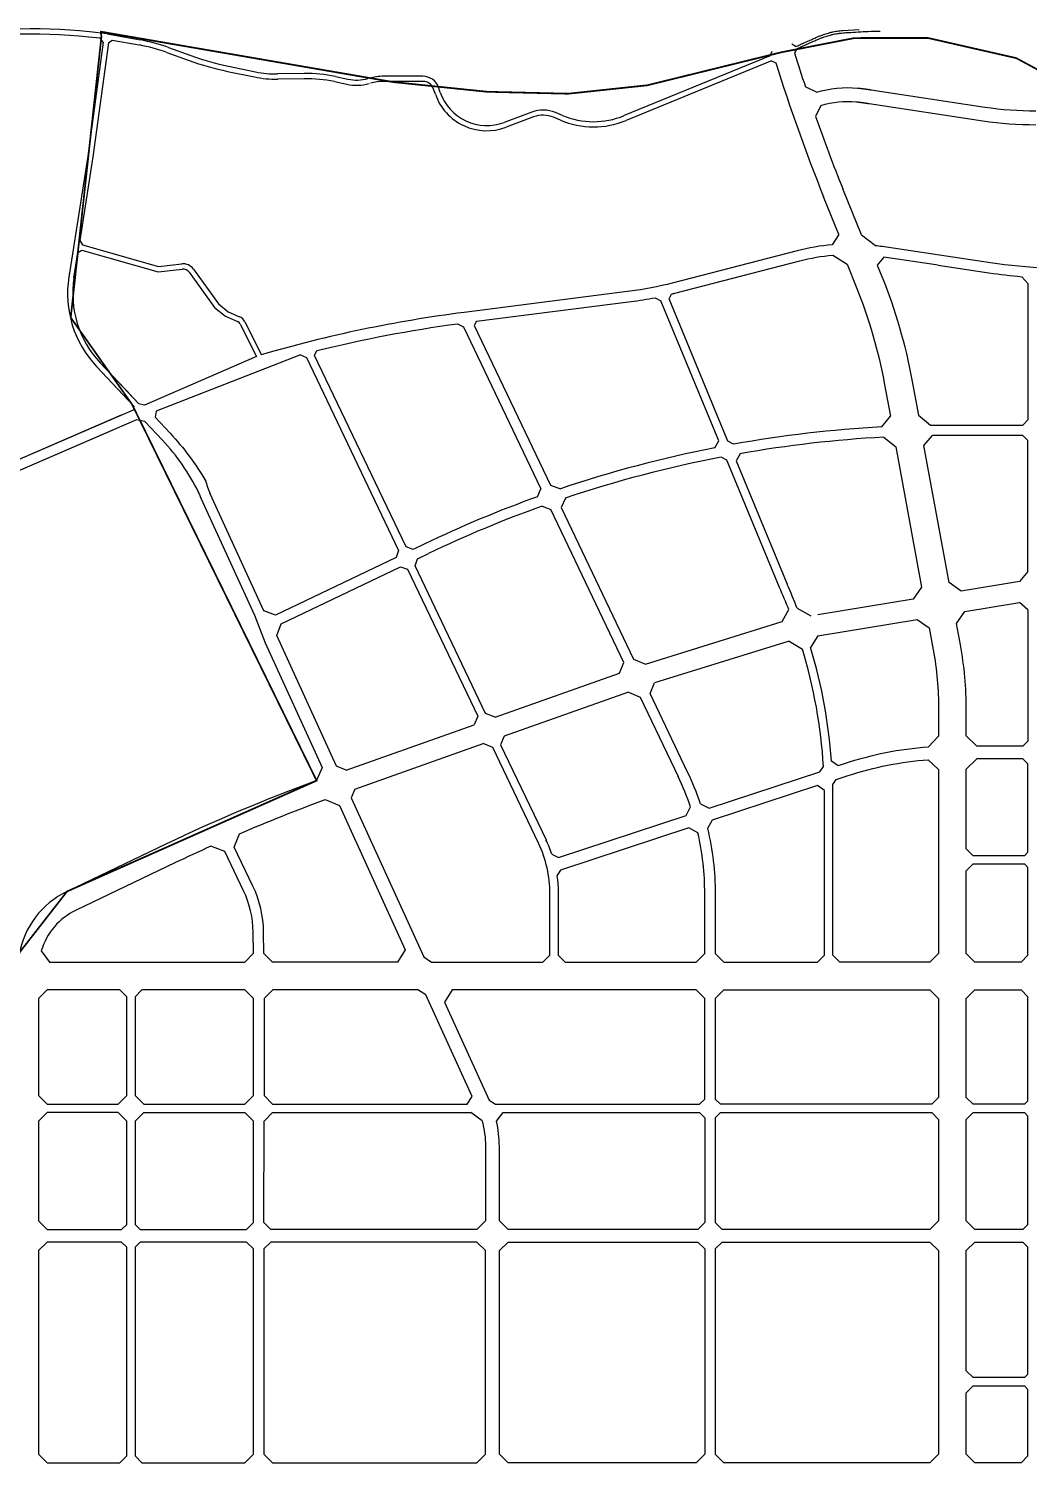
# Model space of a CAD drawing. Header units: millimetres. Extents: x 19715 to 35549, y 3563 to 14826.
# Drawn here: x 21766 to 24651, y 9712 to 13881 of the extents above; entities that cross this region are included whole.
import ezdxf

# ---------------------------------------------------------------- set-up
doc = ezdxf.new("R2010")
doc.units = ezdxf.units.MM
doc.linetypes.add('BORDER', pattern=[44.45, 12.7, -6.35, 12.7, -6.35, 0, -6.35])
doc.layers.add('0000边界', color=5, linetype='Continuous', lineweight=0)
doc.layers.add('RD-红线', color=7, linetype='Continuous')

msp = doc.modelspace()

# ---------------------------------------------------------------- linework, layer by layer
at = {"layer": '0000边界', "linetype": 'BORDER', "ltscale": 5, "const_width": 5}
msp.add_lwpolyline([(24835.2, 13678.5), (24616.4, 13796.2), (24362, 13854.2), (24149.8, 13854.1), (23938.5, 13813), (23551.3, 13717.7), (23323.1, 13693.4), (23089.3, 13699), (22817.4, 13727.1), (21972, 13872.8), (21973.6, 13872.5), (21975.7, 13858.1), (21887.1, 13047.3), (22064.2, 12796.6), (22596.9, 11710.8), (21876.6, 11391.1), (21725.7, 11197.5), (21734.5, 10044.4), (21433.6, 10053.2), (21435.4, 9864.8), (21587.2, 9725.7), (21620.2, 9694.3)], dxfattribs=at)
at = {"layer": 'RD-红线'}
for p, q in [((21981, 13842.3), (21936.3, 13513.6)), ((21972.4, 13853.3), (21939.6, 13856.8)), ((21991.9, 13866.2), (21941.2, 13871.7)), ((21995.9, 13840.1), (21951.1, 13511.4)), ((21981, 13842.3), (21972.4, 13853.3)), ((21991.9, 13866.2), (22087.7, 13848.8)), ((21995.9, 13840.1), (22007.1, 13848.2)), ((22007.1, 13848.2), (22085, 13834)), ((22164.1, 13812.7), (22229, 13789.2)), ((22169.2, 13826.8), (22234.1, 13803.3)), ((23906, 13802.9), (23484.4, 13630.1)), ((23906, 13802.9), (23912.4, 13816.2)), ((23968.7, 13837.3), (23981.3, 13830)), ((23983.4, 13823.3), (23976.6, 13811.5)), ((22339.8, 13757.9), (22417.5, 13741.8)), ((22342.8, 13772.6), (22420.6, 13756.5)), ((23910.4, 13788.5), (23490.1, 13616.2)), ((23910.4, 13788.5), (23922.7, 13782.7)), ((22561.2, 13751.6), (22484.3, 13750.4)), ((22561.4, 13736.6), (22484.6, 13735.4)), ((22648.1, 13728.2), (22684.1, 13720.7)), ((22651.2, 13742.9), (22687.2, 13735.4)), ((22903.8, 13743.8), (22790.3, 13743.8)), ((22903.8, 13728.8), (22790.3, 13728.8)), ((22939.7, 13692.1), (22934.5, 13707)), ((22953.8, 13697.1), (22948.6, 13711.9)), ((24039.6, 13697.6), (24008, 13713.2)), ((23218.1, 13640.5), (23138.5, 13610.6)), ((23218.1, 13640.5), (23138.5, 13610.6)), ((23306.5, 13630.8), (23286.3, 13639.2)), ((23306.5, 13630.8), (23286.3, 13639.2)), ((24052.5, 13659.7), (24037.1, 13628.1)), ((23223.3, 13626.4), (23143.7, 13596.5)), ((23223.3, 13626.4), (23143.7, 13596.5)), ((23300.7, 13616.9), (23280.5, 13625.4)), ((23300.7, 13616.9), (23280.5, 13625.4)), ((21936.3, 13513.6), (21881.6, 13164.4)), ((21951.1, 13511.4), (21913.3, 13269.7)), ((24104.4, 13287.1), (24060.5, 13396)), ((24169.5, 13286.1), (24116.1, 13418.4)), ((21921.3, 13257.1), (22140.5, 13194.9)), ((21896.4, 13162.1), (21907.8, 13235)), ((21907.8, 13235), (21919, 13242.1)), ((21919, 13242.1), (22139.2, 13179.7)), ((24395.1, 13228.3), (24542.3, 13206.3)), ((21883.8, 13178.1), (21881.6, 13164.4)), ((22139.2, 13179.7), (22209.1, 13187.2)), ((22140.5, 13194.9), (22207.5, 13202.1)), ((22229.3, 13178.2), (22302.5, 13076.2)), ((22241.5, 13186.9), (22313.4, 13086.7)), ((24390.7, 13198.6), (24537.8, 13176.7)), ((21896.4, 13162.1), (21896.9, 13164.9)), ((24632.3, 13165.3), (24650.4, 13145.4)), ((24650.4, 13145.4), (24650.4, 12752.2)), ((23757.8, 12692), (23590.6, 13096)), ((23784.3, 12690.7), (23614.3, 13101.3)), ((22302.5, 13076.2), (22334.2, 13051.4)), ((22313.4, 13086.7), (22342, 13064.3)), ((22334.2, 13051.4), (22368.4, 13036)), ((22342, 13064.3), (22374.5, 13049.7)), ((22376.6, 13028.2), (22423.7, 12934.6)), ((22390, 13034.9), (22437.8, 12940)), ((23052.1, 13024.2), (23272.4, 12563.3)), ((22423.7, 12934.6), (22100.2, 12794.7)), ((22567.4, 12932.2), (22833.7, 12375)), ((21961.8, 12905.8), (22069.5, 12791.7)), ((21961.8, 12905.8), (22055, 12807)), ((22084.1, 12798), (21972.7, 12916.1)), ((22062.5, 12821), (21972.7, 12916.1)), ((22100.2, 12794.7), (22084.1, 12798)), ((22067.2, 12780.4), (21505, 12537.3)), ((22032.9, 12765.6), (21505, 12537.3)), ((22069.5, 12791.7), (22067.2, 12780.4)), ((24650.4, 12752.2), (24635.4, 12737.2)), ((23746.8, 12671.5), (23757.8, 12692)), ((23800.8, 12681.7), (23784.3, 12690.7)), ((24635.4, 12707.2), (24374.6, 12707.2)), ((24650.4, 12692.2), (24635.4, 12707.2)), ((23781.2, 12635.4), (23764.5, 12644.4)), ((23933.3, 12268.1), (23781.2, 12635.4)), ((23819.1, 12654.4), (23807.8, 12633.9)), ((23807.8, 12633.9), (23955.4, 12277.4)), ((23272.4, 12563.3), (23301, 12553.3)), ((22444.5, 12200.6), (22290, 12538.7)), ((23314.9, 12526.3), (23303.2, 12498.7)), ((23248, 12503.1), (23272.7, 12492.9)), ((23483.6, 12051.5), (23272.7, 12492.9)), ((23303.2, 12498.7), (23512.1, 12061.6)), ((22826.6, 12355), (22478, 12188.4)), ((22833.7, 12375), (22826.6, 12355)), ((22881.2, 12331.2), (22888.2, 12351.2)), ((22888.2, 12351.2), (22920, 12366.4)), ((22494.2, 12162.9), (22839.5, 12328)), ((22839.5, 12328), (22859.5, 12320.9)), ((22859.5, 12320.9), (23062.1, 11897)), ((23084.8, 11905), (22881.2, 12331.2)), ((22478, 12188.4), (22444.5, 12200.6)), ((24650.4, 12203.7), (24650.4, 11825.2)), ((22482.3, 12130), (22494.2, 12162.9)), ((22654.6, 11752.7), (22482.3, 12130)), ((23470.9, 12020.6), (23483.6, 12051.5)), ((23512.1, 12061.6), (23546.4, 12047.4)), ((23496.9, 11966.2), (23531.2, 11952)), ((23559.7, 11962), (23572.4, 11992.9)), ((23531.2, 11952), (23640.7, 11722.7)), ((23667.8, 11735.7), (23559.7, 11962)), ((23062.1, 11897), (23051.9, 11872.2)), ((23112.3, 11893.7), (23084.8, 11905)), ((23138.3, 11839.2), (23128.1, 11814.5)), ((23105.3, 11806.4), (23077.9, 11817.8)), ((23237.4, 11530), (23105.3, 11806.4)), ((23128.1, 11814.5), (23259.1, 11540.4)), ((24635.4, 11810.2), (24502.4, 11810.2)), ((24650.4, 11825.2), (24635.4, 11810.2)), ((24102.8, 11753.9), (24083.1, 11767.4)), ((24119.8, 11759.4), (24102.8, 11753.9)), ((24635.4, 11774.2), (24502.4, 11774.2)), ((24650.4, 11759.2), (24635.4, 11774.2)), ((24650.4, 11504.2), (24650.4, 11759.2)), ((22681.8, 11741.2), (22654.6, 11752.7)), ((23730.1, 11631.5), (24049.8, 11736.4)), ((24049.8, 11736.4), (24060.1, 11751.6)), ((22706.8, 11686.4), (22696.3, 11661.5)), ((22696.3, 11661.5), (22906.3, 11201.8)), ((23663.6, 11609.7), (23676.3, 11635.1)), ((23704.9, 11644.2), (23730.1, 11631.5)), ((23295, 11488.7), (23663.6, 11609.7)), ((23276, 11498.3), (23295, 11488.7)), ((24640.4, 11494.2), (24650.4, 11504.2)), ((24650.4, 11460.2), (24640.4, 11470.2)), ((24650.4, 11207.2), (24650.4, 11460.2)), ((23270.4, 11207.2), (23270.4, 11384.3)), ((22906.3, 11201.8), (22929, 11187.2)), ((22929, 11187.2), (23250.4, 11187.2)), ((23250.4, 11187.2), (23270.4, 11207.2)), ((24630.4, 11187.2), (24650.4, 11207.2)), ((21819.5, 11107.2), (21794.5, 11082.2)), ((22028.8, 11107.2), (21819.5, 11107.2)), ((22048.8, 11087.2), (22028.8, 11107.2)), ((22092.8, 11107.2), (22072.8, 11087.2)), ((22390.1, 11107.2), (22092.8, 11107.2)), ((22415.1, 11082.1), (22390.1, 11107.2)), ((23772.4, 11107.2), (23747.4, 11082.2)), ((24650.4, 11087.2), (24630.4, 11107.2)), ((21794.5, 11082.2), (21794.5, 10801.7)), ((22048.8, 10801.7), (22048.8, 11087.2)), ((22072.8, 11087.2), (22072.8, 10801.7)), ((22415, 10801.7), (22415.1, 11082.1)), ((23747.4, 11082.2), (23747.4, 10791.7)), ((24650.4, 10786.7), (24650.4, 11087.2)), ((21794.5, 10801.7), (21819.5, 10776.7)), ((22023.8, 10776.7), (22048.8, 10801.7)), ((22097.8, 10776.7), (22072.8, 10801.7)), ((22415, 10801.7), (22390, 10776.7)), ((21819.5, 10776.7), (22023.8, 10776.7)), ((22097.8, 10776.7), (22390, 10776.7)), ((23747.4, 10791.7), (23762.4, 10776.7)), ((24640.4, 10776.7), (24650.4, 10786.7)), ((21819.5, 10752.7), (21794.5, 10727.7)), ((21794.5, 10727.7), (21794.5, 10440.2)), ((22023.8, 10752.7), (21819.5, 10752.7)), ((22048.8, 10727.7), (22023.8, 10752.7)), ((22048.8, 10430.2), (22048.8, 10727.7)), ((22097.8, 10752.7), (22072.8, 10727.7)), ((22072.8, 10727.7), (22072.8, 10430.2)), ((22097.8, 10752.7), (22390, 10752.7)), ((22415, 10727.7), (22390, 10752.7)), ((22414.8, 10435.1), (22415, 10727.7)), ((23762.4, 10752.7), (23747.4, 10737.7)), ((23747.4, 10737.7), (23747.4, 10435.2)), ((24650.4, 10742.7), (24640.4, 10752.7)), ((24650.4, 10430.2), (24650.4, 10742.7)), ((21794.5, 10440.2), (21819.5, 10415.2)), ((22033.8, 10415.2), (22048.8, 10430.2)), ((22072.8, 10430.2), (22087.8, 10415.2)), ((22394.8, 10415.2), (22414.8, 10435.1)), ((23747.4, 10435.2), (23767.4, 10415.2)), ((24635.4, 10415.2), (24650.4, 10430.2)), ((21819.5, 10415.2), (22033.8, 10415.2)), ((22087.8, 10415.2), (22394.8, 10415.2)), ((23767.4, 10379.2), (23747.4, 10359.2)), ((23747.4, 10359.2), (23747.4, 9767.2)), ((24650.4, 10364.2), (24635.4, 10379.2)), ((24650.4, 9997.8), (24650.4, 10364.2)), ((24640.4, 9987.8), (24650.4, 9997.8)), ((24650.4, 9953.8), (24640.4, 9963.8)), ((24650.4, 9762.2), (24650.4, 9953.8)), ((23747.4, 9767.2), (23772.4, 9742.2)), ((24630.4, 9742.2), (24650.4, 9762.2))]:
    msp.add_line(p, q, dxfattribs=at)
at = {"layer": 'RD-红线', "elevation": 74.3, "flags": 128}
for points in [[(23994.7, 13836.3), (24026, 13850.2)], [(24115.8, 13875.8), (24163.4, 13878.4)]]:
    msp.add_lwpolyline(points, dxfattribs=at)
at = {"layer": 'RD-红线', "flags": 128}
for points in [[(23997.5, 13829.9), (24028.9, 13843.8)], [(24104.4, 13287.1), (24085.6, 13257.5)], [(24169.5, 13286.1), (24210.6, 13255.5)], [(24086.9, 13227.5), (24128.1, 13201.5)], [(23574.2, 13104.7), (23590.6, 13096)], [(23614.3, 13101.3), (23621.4, 13115.3)], [(23003.7, 13029.5), (23020.8, 13020.2)], [(23058.8, 13036.6), (23052.1, 13024.2)], [(22550.6, 12940.1), (22567.4, 12932.2)], [(22591.1, 12938.3), (22597.6, 12952)], [(24650.4, 12203.7), (24625.8, 12224.7)], [(23941.2, 12170.1), (23959.9, 12204.3)], [(23983.8, 12209), (24023.9, 12186.3)], [(24330.2, 12176), (24365.2, 12151.4)], [(24444.1, 12164.4), (24468.3, 12198.8)], [(23961, 12113), (23999.3, 12090.4)], [(24043.6, 12128.8), (24023, 12094.9)], [(24392.4, 11839.2), (24362.5, 11807.4)], [(24472.4, 11840.2), (24502.4, 11810.2)], [(24392.4, 11743.1), (24362.5, 11771.3)], [(24502.4, 11774.2), (24472.4, 11744.2)], [(24392.4, 11743.1), (24392.4, 11212.2), (24367.4, 11187.2), (24106.9, 11187.2), (24086.9, 11207.2), (24086.9, 11700.1)], [(24640.4, 11494.2), (24492.4, 11494.2), (24472.4, 11514.2), (24472.4, 11744.2)], [(24630.4, 11187.2), (24497.4, 11187.2), (24472.4, 11212.2), (24472.4, 11450.2), (24492.4, 11470.2), (24640.4, 11470.2)], [(23772.4, 11107.2), (24367.4, 11107.2), (24392.4, 11082.2), (24392.4, 10796.7), (24372.4, 10776.7), (23762.4, 10776.7)], [(24640.4, 10776.7), (24492.4, 10776.7), (24472.4, 10796.7), (24472.4, 11082.2), (24497.4, 11107.2), (24630.4, 11107.2)], [(23762.4, 10752.7), (24372.4, 10752.7), (24392.4, 10732.7), (24392.4, 10440.2), (24367.4, 10415.2), (23767.4, 10415.2)], [(24635.4, 10415.2), (24497.4, 10415.2), (24472.4, 10440.2), (24472.4, 10732.7), (24492.4, 10752.7), (24640.4, 10752.7)], [(23767.4, 10379.2), (24367.4, 10379.2), (24392.4, 10354.2), (24392.4, 9767.2), (24367.4, 9742.2), (23772.4, 9742.2)], [(24640.4, 9987.8), (24492.4, 9987.8), (24472.4, 10007.8), (24472.4, 10354.2), (24497.4, 10379.2), (24635.4, 10379.2)], [(24630.4, 9742.2), (24497.4, 9742.2), (24472.4, 9767.2), (24472.4, 9943.8), (24492.4, 9963.8), (24640.4, 9963.8)]]:
    msp.add_lwpolyline(points, dxfattribs=at)
at = {"layer": 'RD-红线'}
for points in [[(24026, 13850.2, 0.007926), (24038.1, 13855.4, -0.010645), (24047.1, 13859.2, -0.007302), (24055.9, 13862.6, -0.008394), (24063.7, 13865.3, -0.006285), (24071, 13867.6, -0.006609), (24078.1, 13869.6, -0.00526), (24082.5, 13870.7, -0.0049), (24087.3, 13871.9, -0.013417), (24095.8, 13873.6, -0.015764), (24103.1, 13874.6, -0.005605), (24107.7, 13875, 0.003132), (24115.8, 13875.8, 0.010463)], [(24028.8, 13843.7, 0.00787), (24041, 13849, -0.004819), (24049.5, 13852.7, -0.002065), (24058.3, 13856, -0.008394), (24065.9, 13858.6, -0.006285), (24073.1, 13860.8, -0.006609), (24079.9, 13862.8, -0.00526), (24084.2, 13863.9, -0.0049), (24088.9, 13865, -0.013417), (24097, 13866.7, -0.015764), (24103.9, 13867.6, -0.005605), (24108.3, 13868.1, 0.003132), (24116.5, 13868.8, -0.056938), (24132.1, 13869.6, -0.068866)], [(24132.1, 13869.6, -0.011769), (24188.9, 13873.4, -0.01938), (24223.4, 13873.6, -0.004838)], [(23981.3, 13830, 0.029233), (23982.5, 13830.4, 0.008406), (23994.7, 13836.3, 0.012572)], [(23983.4, 13823.3, 0.030893), (23985.5, 13824.1, 0.008305), (23997.7, 13830, 0.012572)], [(24390.7, 13198.6), (24234, 13222), (24215.5, 13198.6), (24228.8, 13165.7, -0.050516), (24315.2, 12867.6), (24333.9, 12765.7)], [(24128.1, 13201.5), (24154.6, 13135.8, -0.050516), (24236.5, 12853.2), (24253.1, 12762.8)], [(22550.6, 12940.1), (22134, 12776.7), (22130.5, 12759.8), (22174, 12713.7, -0.053303), (22276.9, 12575.6)], [(23235, 12530.3, 0.025292), (22907.1, 12393.5), (22875.3, 12378.3), (22855.3, 12385.4), (22591.1, 12938.3)], [(22255.8, 12543.5, 0.074135), (22152.2, 12693.1), (22101.2, 12747.1), (22077.2, 12752.1), (21309.4, 12420)], [(24369.3, 12736.7, -0.003813), (24422.9, 12737.2), (24635.4, 12737.2)], [(22254.3, 12546.6, 0.017538), (22262.8, 12526.2)], [(22596.9, 11710.8, 0.023496), (22161.5, 11527.3)], [(21876.6, 11391.1, 0.243292), (21738.1, 11207.9)], [(23074.4, 10728.9, -0.067007), (23084.4, 10654.8), (23084.4, 10440.2), (23059.4, 10415.2), (22464.8, 10415.2), (22444.8, 10435.2), (22445, 10727.7), (22470, 10752.7), (23041.7, 10752.7)]]:
    msp.add_lwpolyline(points, format="xyb", dxfattribs=at)
at = {"layer": 'RD-红线', "flags": 128}
for points in [[(24039.6, 13697.6, -0.094418), (24158.7, 13709.7), (24158.9, 13709.7, -0.000158), (24158.9, 13709.7), (24159.1, 13709.7, -0.000157), (24159.1, 13709.7), (24159.3, 13709.7, -0.000156), (24159.3, 13709.7), (24159.5, 13709.7, -0.000156), (24159.6, 13709.7), (24159.7, 13709.7, -0.000155), (24159.8, 13709.6), (24159.9, 13709.6, -0.000154), (24160, 13709.6), (24160.1, 13709.6, -0.000153), (24160.2, 13709.6), (24160.3, 13709.6, -0.000153), (24160.4, 13709.6), (24160.5, 13709.6, -0.000152), (24160.6, 13709.6), (24160.8, 13709.6, -0.000151), (24160.8, 13709.6), (24161, 13709.5, -0.00015), (24161, 13709.5), (24161.2, 13709.5, -0.000149), (24161.2, 13709.5), (24161.4, 13709.5, -0.000149), (24161.4, 13709.5), (24161.6, 13709.5, -0.000148), (24161.6, 13709.5), (24161.8, 13709.5, -0.000147), (24161.8, 13709.5), (24162, 13709.4, -0.000146), (24162, 13709.4), (24162.2, 13709.4, -0.000145), (24162.2, 13709.4), (24162.4, 13709.4, -0.000145), (24162.4, 13709.4), (24162.6, 13709.4, -0.000144), (24162.6, 13709.4), (24162.8, 13709.4, -0.000143), (24162.8, 13709.4), (24163, 13709.3, -0.000142), (24163, 13709.3), (24163.2, 13709.3, -0.000141), (24163.2, 13709.3), (24163.4, 13709.3, -0.000141), (24163.4, 13709.3), (24163.6, 13709.3, -0.00014), (24163.6, 13709.3), (24163.8, 13709.3, -0.000139), (24163.8, 13709.3), (24164, 13709.2, -0.000138), (24164, 13709.2), (24164.2, 13709.2, -0.000137), (24164.2, 13709.2), (24164.4, 13709.2, -0.000137), (24164.4, 13709.2), (24164.6, 13709.2, -0.000136), (24164.6, 13709.2), (24164.8, 13709.2, -0.000135), (24164.8, 13709.2), (24165, 13709.1, -0.000134), (24165, 13709.1), (24165.2, 13709.1, -0.000133), (24165.2, 13709.1), (24165.4, 13709.1, -0.000133), (24165.4, 13709.1), (24165.6, 13709.1, -0.000132), (24165.6, 13709.1), (24165.8, 13709.1, -0.000131), (24165.8, 13709.1), (24166, 13709, -0.00013), (24166, 13709), (24166.2, 13709, -0.000129), (24166.2, 13709), (24166.4, 13709, -0.000129), (24166.4, 13709), (24166.6, 13709, -0.000128), (24166.6, 13709), (24166.8, 13708.9, -0.000127), (24166.8, 13708.9), (24167, 13708.9, -0.000126), (24167, 13708.9), (24167.2, 13708.9, -0.000125), (24167.2, 13708.9), (24167.4, 13708.9, -0.000125), (24167.4, 13708.9), (24167.6, 13708.9, -0.000124), (24167.6, 13708.9), (24167.8, 13708.8, -0.000123), (24167.8, 13708.8), (24168, 13708.8, -0.000122), (24168, 13708.8), (24168.2, 13708.8, -0.000122), (24168.2, 13708.8), (24168.4, 13708.8, -0.000121), (24168.4, 13708.8), (24168.6, 13708.7, -0.00012), (24168.6, 13708.7), (24168.8, 13708.7, -0.000119), (24168.8, 13708.7), (24169, 13708.7, -0.000118), (24169, 13708.7), (24169.2, 13708.7, -0.000118), (24169.2, 13708.7), (24169.4, 13708.7, -0.000117), (24169.4, 13708.7), (24169.6, 13708.6, -0.000116), (24169.6, 13708.6), (24169.8, 13708.6, -0.000115), (24169.8, 13708.6), (24170, 13708.6, -0.000114), (24170, 13708.6), (24170.2, 13708.6, -0.000114), (24170.2, 13708.6), (24170.4, 13708.5, -0.000113), (24170.4, 13708.5), (24170.6, 13708.5, -0.000112), (24170.6, 13708.5), (24170.8, 13708.5, -0.000111), (24170.8, 13708.5), (24170.9, 13708.5, -0.00011), (24171, 13708.5), (24171.1, 13708.4, -0.00011), (24171.2, 13708.4), (24171.3, 13708.4, -0.000109), (24171.4, 13708.4), (24171.5, 13708.4, -0.000108), (24171.6, 13708.4), (24171.7, 13708.4, -0.000107), (24171.8, 13708.4), (24171.9, 13708.3, -0.000106), (24171.9, 13708.3), (24172.1, 13708.3, -0.000106), (24172.1, 13708.3), (24172.3, 13708.3, -0.000105), (24172.3, 13708.3), (24172.5, 13708.3, -0.000104), (24172.5, 13708.3), (24172.7, 13708.2, -0.000103), (24172.7, 13708.2), (24172.9, 13708.2, -0.000102), (24172.9, 13708.2), (24173.1, 13708.2, -0.000102), (24173.1, 13708.2), (24173.3, 13708.2, -0.000101), (24173.3, 13708.2), (24173.5, 13708.1, -0.0001), (24173.5, 13708.1), (24173.7, 13708.1, -0.000099), (24173.7, 13708.1), (24173.9, 13708.1, -0.000098), (24173.9, 13708.1), (24174.1, 13708.1, -0.000098), (24174.1, 13708.1), (24174.3, 13708, -0.000097), (24174.3, 13708), (24174.5, 13708, -0.000096), (24174.5, 13708), (24174.7, 13708, -0.000095), (24174.7, 13708), (24174.9, 13708, -0.000095), (24174.9, 13708), (24175.1, 13707.9, -0.000094), (24175.1, 13707.9), (24175.3, 13707.9, -0.000093), (24175.3, 13707.9), (24175.5, 13707.9, -0.000092), (24175.5, 13707.9), (24175.7, 13707.9, -0.000091), (24175.7, 13707.9), (24175.9, 13707.8, -0.000091), (24175.9, 13707.8), (24176.1, 13707.8, -0.00009), (24176.1, 13707.8), (24176.3, 13707.8, -0.000089), (24176.3, 13707.8), (24176.5, 13707.8, -0.000088), (24176.5, 13707.8), (24176.7, 13707.7, -0.000087), (24176.7, 13707.7), (24176.9, 13707.7, -0.000087), (24176.9, 13707.7), (24177.1, 13707.7, -0.000086), (24177.1, 13707.7), (24177.3, 13707.7, -0.000085), (24177.3, 13707.7), (24177.4, 13707.6, -0.000084), (24177.5, 13707.6), (24177.6, 13707.6, -0.000083), (24177.6, 13707.6), (24177.8, 13707.6, -0.000083), (24177.8, 13707.6), (24178, 13707.6, -0.000082), (24178, 13707.6), (24178.2, 13707.5, -0.000081), (24178.2, 13707.5), (24178.4, 13707.5, -0.00008), (24178.4, 13707.5), (24178.6, 13707.5, -0.000079), (24178.6, 13707.5), (24178.8, 13707.5, -0.000079), (24178.8, 13707.5), (24179, 13707.4, -0.000078), (24179, 13707.4), (24179.2, 13707.4, -0.000077), (24179.2, 13707.4), (24179.4, 13707.4, -0.000076), (24179.4, 13707.4), (24179.6, 13707.3, -0.000075), (24179.6, 13707.3), (24179.8, 13707.3, -0.000075), (24179.8, 13707.3), (24180, 13707.3, -0.000074), (24180, 13707.3), (24180.2, 13707.3, -0.000073), (24180.2, 13707.3), (24180.4, 13707.2, -0.000072), (24180.4, 13707.2), (24180.6, 13707.2, -0.000071), (24180.6, 13707.2), (24180.8, 13707.2, -0.000071), (24180.8, 13707.2), (24181, 13707.2, -0.00007), (24181, 13707.2), (24181.2, 13707.1, -0.000069), (24181.2, 13707.1), (24181.3, 13707.1, -0.000068), (24181.4, 13707.1), (24181.5, 13707.1, -0.000068), (24181.5, 13707.1), (24181.7, 13707.1, -0.000067), (24181.7, 13707.1), (24181.9, 13707, -0.000066), (24181.9, 13707), (24182.1, 13707, -0.000065), (24182.1, 13707), (24182.3, 13707, -0.000064), (24182.3, 13707), (24182.5, 13706.9, -0.000064), (24182.5, 13706.9), (24182.7, 13706.9, -0.000063), (24182.7, 13706.9), (24182.9, 13706.9, -0.000062), (24182.9, 13706.9), (24183.1, 13706.9, -0.000061), (24183.1, 13706.9), (24183.3, 13706.8, -0.00006), (24183.3, 13706.8), (24183.5, 13706.8, -0.00006), (24183.5, 13706.8), (24183.7, 13706.8, -0.000059), (24183.7, 13706.8), (24183.9, 13706.8, -0.000058), (24183.9, 13706.8), (24184.1, 13706.7, -0.000057), (24184.1, 13706.7), (24184.3, 13706.7, -0.000056), (24184.3, 13706.7), (24184.4, 13706.7, -0.000056), (24184.4, 13706.7), (24184.6, 13706.6, -0.000055), (24184.6, 13706.6), (24184.8, 13706.6, -0.000054), (24184.8, 13706.6), (24185, 13706.6, -0.000053), (24185, 13706.6), (24185.2, 13706.6, -0.000052), (24185.2, 13706.6), (24185.4, 13706.5, -0.000052), (24185.4, 13706.5), (24185.6, 13706.5, -0.000051), (24185.6, 13706.5), (24185.8, 13706.5, -0.00005), (24185.8, 13706.5), (24186, 13706.4, -0.000049), (24186, 13706.4), (24186.2, 13706.4, -0.000048), (24186.2, 13706.4), (24186.4, 13706.4, -0.000048), (24186.4, 13706.4), (24186.6, 13706.4, -0.000047), (24186.6, 13706.4), (24186.8, 13706.3, -0.000046), (24186.8, 13706.3), (24186.9, 13706.3, -0.000045), (24187, 13706.3), (24187.1, 13706.3, -0.000044), (24187.1, 13706.3), (24187.3, 13706.2, -0.000044), (24187.3, 13706.2), (24187.5, 13706.2, -0.000043), (24187.5, 13706.2), (24187.7, 13706.2, -0.000042), (24187.7, 13706.2), (24187.9, 13706.2, -0.000041), (24187.9, 13706.2), (24188.1, 13706.1, -0.000041), (24188.1, 13706.1), (24188.3, 13706.1, -0.00004), (24188.3, 13706.1), (24188.5, 13706.1, -0.000039), (24188.5, 13706.1), (24188.7, 13706.1, -0.000038), (24188.7, 13706.1), (24188.9, 13706, -0.000037), (24188.9, 13706), (24189.1, 13706, -0.000037), (24189.1, 13706), (24189.3, 13706, -0.000036), (24189.3, 13706), (24189.4, 13705.9, -0.000035), (24189.4, 13705.9), (24189.6, 13705.9, -0.000034), (24189.6, 13705.9), (24189.8, 13705.9, -0.000033), (24189.8, 13705.9), (24190, 13705.9, -0.000033), (24190, 13705.9), (24190.2, 13705.8, -0.000032), (24190.2, 13705.8), (24190.4, 13705.8, -0.000031), (24190.4, 13705.8), (24190.6, 13705.8, -0.00003), (24190.6, 13705.8), (24190.8, 13705.7, -0.000029), (24190.8, 13705.7), (24191, 13705.7, -0.000029), (24191, 13705.7), (24191.2, 13705.7, -0.000028), (24191.2, 13705.7), (24191.4, 13705.7, -0.000027), (24191.4, 13705.7), (24191.5, 13705.6, -0.000026), (24191.5, 13705.6), (24191.7, 13705.6, -0.000025), (24191.7, 13705.6), (24191.9, 13705.6, -0.000025), (24191.9, 13705.6), (24192.1, 13705.5, -0.000024), (24192.1, 13705.5), (24192.3, 13705.5, -0.000023), (24192.3, 13705.5), (24192.5, 13705.5, -0.000022), (24192.5, 13705.5), (24192.7, 13705.5, -0.000021), (24192.7, 13705.5), (24192.9, 13705.4, -0.000021), (24192.9, 13705.4), (24193.1, 13705.4, -0.00002), (24193.1, 13705.4), (24193.3, 13705.4, -0.000019), (24193.3, 13705.4), (24193.4, 13705.3, -0.000018), (24193.4, 13705.3), (24193.6, 13705.3, -0.000017), (24193.6, 13705.3), (24193.8, 13705.3, -0.000017), (24193.8, 13705.3), (24194, 13705.3, -0.000016), (24194, 13705.3), (24194.2, 13705.2, -0.000015), (24194.2, 13705.2), (24194.4, 13705.2, -0.000014), (24194.4, 13705.2), (24194.6, 13705.2, -0.000014), (24194.6, 13705.2), (24194.8, 13705.1, -0.000013), (24194.8, 13705.1), (24195, 13705.1, -0.000012), (24195, 13705.1), (24195.2, 13705.1, -0.000011), (24195.2, 13705.1), (24195.3, 13705.1, -0.00001), (24195.3, 13705.1), (24195.5, 13705, -0.00001), (24195.5, 13705), (24195.7, 13705, -0.000009), (24195.7, 13705), (24195.9, 13705, -0.000008), (24195.9, 13705), (24196.1, 13704.9, -0.000007), (24196.1, 13704.9), (24196.3, 13704.9, -0.000006), (24196.3, 13704.9), (24196.5, 13704.9, -0.000006), (24196.5, 13704.9), (24196.7, 13704.9, -0.000005), (24196.7, 13704.9), (24196.9, 13704.8, -0.000004), (24196.9, 13704.8), (24197, 13704.8, -0.000003), (24197, 13704.8), (24197.2, 13704.8, -0.000002), (24197.2, 13704.8), (24197.4, 13704.7, -0.000002), (24197.4, 13704.7), (24197.6, 13704.7), (24197.8, 13704.7), (24526.2, 13655, 0.037587), (24673, 13643.9)], [(24052.5, 13659.7, -0.092998), (24155.3, 13669.9), (24155.4, 13669.9), (24155.6, 13669.9), (24155.8, 13669.8), (24156, 13669.8), (24156.2, 13669.8), (24156.3, 13669.8), (24156.5, 13669.8), (24156.7, 13669.8), (24156.9, 13669.7), (24157, 13669.7), (24157.2, 13669.7), (24157.4, 13669.7), (24157.6, 13669.7), (24157.8, 13669.7), (24157.9, 13669.6), (24158.1, 13669.6), (24158.3, 13669.6), (24158.5, 13669.6), (24158.6, 13669.6), (24158.8, 13669.6), (24159, 13669.5), (24159.2, 13669.5), (24159.4, 13669.5), (24159.5, 13669.5), (24159.7, 13669.5), (24159.9, 13669.5), (24160.1, 13669.4), (24160.3, 13669.4), (24160.4, 13669.4), (24160.6, 13669.4), (24160.8, 13669.4), (24161, 13669.3), (24161.1, 13669.3), (24161.3, 13669.3), (24161.5, 13669.3), (24161.7, 13669.3), (24161.9, 13669.2), (24162, 13669.2), (24162.2, 13669.2), (24162.4, 13669.2), (24162.6, 13669.2), (24162.8, 13669.1), (24162.9, 13669.1), (24163.1, 13669.1), (24163.3, 13669.1), (24163.5, 13669.1), (24163.7, 13669), (24163.8, 13669), (24164, 13669), (24164.2, 13669), (24164.4, 13669), (24164.6, 13668.9), (24164.7, 13668.9), (24164.9, 13668.9), (24165.1, 13668.9), (24165.3, 13668.9), (24165.5, 13668.8), (24165.6, 13668.8), (24165.8, 13668.8), (24166, 13668.8), (24166.2, 13668.7), (24166.4, 13668.7), (24166.5, 13668.7), (24166.7, 13668.7), (24166.9, 13668.7), (24167.1, 13668.6), (24167.3, 13668.6), (24167.4, 13668.6), (24167.6, 13668.6), (24167.8, 13668.6), (24168, 13668.5), (24168.2, 13668.5), (24168.4, 13668.5), (24168.5, 13668.5), (24168.7, 13668.4), (24168.9, 13668.4), (24169.1, 13668.4), (24169.3, 13668.4), (24169.4, 13668.3), (24169.6, 13668.3), (24169.8, 13668.3), (24170, 13668.3), (24170.2, 13668.3), (24170.3, 13668.2), (24170.5, 13668.2), (24170.7, 13668.2), (24170.9, 13668.2), (24171.1, 13668.1), (24171.3, 13668.1), (24171.4, 13668.1), (24171.6, 13668.1), (24171.8, 13668), (24172, 13668), (24172.2, 13668), (24172.4, 13668), (24172.5, 13667.9), (24172.7, 13667.9), (24172.9, 13667.9), (24173.1, 13667.9), (24173.3, 13667.8), (24173.4, 13667.8), (24173.6, 13667.8), (24173.8, 13667.8), (24174, 13667.7), (24174.2, 13667.7), (24174.4, 13667.7), (24174.5, 13667.7), (24174.7, 13667.6), (24174.9, 13667.6), (24175.1, 13667.6), (24175.3, 13667.6), (24175.5, 13667.5), (24175.6, 13667.5), (24175.8, 13667.5), (24176, 13667.5), (24176.2, 13667.4), (24176.4, 13667.4), (24176.6, 13667.4), (24176.7, 13667.4), (24176.9, 13667.3), (24177.1, 13667.3), (24177.3, 13667.3), (24177.5, 13667.3), (24177.7, 13667.2), (24177.8, 13667.2), (24178, 13667.2), (24178.2, 13667.2), (24178.4, 13667.1), (24178.6, 13667.1), (24178.8, 13667.1), (24179, 13667), (24179.1, 13667), (24179.3, 13667), (24179.5, 13667), (24179.7, 13666.9), (24179.9, 13666.9), (24180.1, 13666.9), (24180.2, 13666.9), (24180.4, 13666.8), (24180.6, 13666.8), (24180.8, 13666.8), (24181, 13666.8), (24181.2, 13666.7), (24181.4, 13666.7), (24181.5, 13666.7), (24181.7, 13666.6), (24181.9, 13666.6), (24182.1, 13666.6), (24182.3, 13666.6), (24182.5, 13666.5), (24182.6, 13666.5), (24182.8, 13666.5), (24183, 13666.5), (24183.2, 13666.4), (24183.4, 13666.4), (24183.6, 13666.4), (24183.8, 13666.3), (24183.9, 13666.3), (24184.1, 13666.3), (24184.3, 13666.3), (24184.5, 13666.2), (24184.7, 13666.2), (24184.9, 13666.2), (24185.1, 13666.1), (24185.3, 13666.1), (24185.4, 13666.1), (24185.6, 13666.1), (24185.8, 13666), (24186, 13666), (24186.2, 13666), (24186.4, 13666), (24186.6, 13665.9), (24186.7, 13665.9), (24186.9, 13665.9), (24187.1, 13665.8), (24187.3, 13665.8), (24187.5, 13665.8), (24187.7, 13665.8), (24187.9, 13665.7), (24188.1, 13665.7), (24188.2, 13665.7), (24188.4, 13665.6), (24188.6, 13665.6), (24188.8, 13665.6), (24189, 13665.6), (24189.2, 13665.5), (24189.4, 13665.5), (24189.6, 13665.5), (24189.7, 13665.4), (24189.9, 13665.4), (24190.1, 13665.4), (24190.3, 13665.4), (24190.5, 13665.3), (24190.7, 13665.3), (24190.9, 13665.3), (24191.1, 13665.2), (24191.2, 13665.2), (24191.4, 13665.2), (24191.6, 13665.2), (24191.8, 13665.1), (24520.2, 13615.4, 0.037587), (24673, 13603.9)], [(24085.6, 13257.5, 0.041854), (23984.3, 13240.1), (23623.7, 13146.8, -0.03162), (23501.5, 13123.3), (23022.6, 13062.2, 0.039099), (22437.8, 12940, 0.039099)], [(24210.6, 13255.5, -0.007618), (24229.1, 13253), (24395.1, 13228.3)], [(23621.4, 13115.3, 0.002489), (23631.2, 13117.7), (23991.8, 13211.1, -0.041306), (24086.9, 13227.5)], [(23058.8, 13036.6), (23505.3, 13093.5, 0.01721), (23574.2, 13104.7, 0.01721)], [(22597.6, 12952, -0.027252), (23003.7, 13029.5, -0.027252)], [(24365.2, 12151.4), (24376.7, 12088.5, -0.045355), (24392.4, 11915.5), (24392.4, 11839.2)], [(24472.4, 11840.2), (24472.4, 11915.5, 0.045355), (24455.4, 12103), (24444.1, 12164.4)], [(24086.9, 11700.1), (24096.7, 11714), (24131, 11725.2, -0.060315), (24362.5, 11771.3)], [(23725.3, 11572.8, -0.058409), (23747.4, 11384.3), (23747.4, 11212.2), (23772.4, 11187.2), (24042.9, 11187.2), (24062.9, 11207.2), (24062.9, 11659.4, 0.003849), (24062.8, 11682.3), (24043.1, 11696.4), (23738.6, 11596.4), (23725.3, 11572.8)], [(22413, 11406.2), (22359.3, 11518.6), (22373.9, 11557.6, -0.013426), (22621.9, 11656.1), (22662.6, 11639), (22852.8, 11222.5), (22830.1, 11187.2), (22469.5, 11187.2), (22444.5, 11211.9), (22443.8, 11273.7, 0.109233), (22413, 11406.2)], [(23697.5, 11560), (23671.8, 11574.5), (23300.8, 11452.8), (23290.7, 11436.4, -0.036083), (23294.4, 11384.3), (23294.4, 11207.2), (23314.4, 11187.2), (23692.4, 11187.2), (23717.4, 11212.2), (23717.4, 11384.3, 0.056482), (23697.5, 11560)], [(21802.2, 11219.2), (21826.2, 11187.2), (22389.5, 11187.2), (22414.5, 11212.4), (22413.8, 11273.4, 0.109233), (22386, 11393.2), (22331.8, 11506.6), (22291.4, 11521.4, 0.00577), (22187.4, 11473.1), (21902.5, 11337, 0.212768), (21802.2, 11219.2)], [(23115.9, 10728.1), (23135.3, 10752.7), (23702.4, 10752.7), (23717.4, 10737.7), (23717.4, 10435.2), (23697.4, 10415.2), (23149.4, 10415.2), (23124.4, 10440.2), (23124.4, 10654.8, 0.057808), (23115.9, 10728.1)]]:
    msp.add_lwpolyline(points, format="xyb", dxfattribs=at)
at = {"layer": 'RD-红线'}
for points in [[(21913.3, 13269.7), (21921.3, 13257.1)], [(23020.8, 13020.2), (23244.2, 12552.6)], [(24228.6, 12731.8), (24253.1, 12762.8)], [(24333.9, 12765.7), (24369.3, 12736.7)], [(22010.1, 12723.1), (21309.4, 12420)], [(24269.4, 12674), (24343.5, 12269.4), (24319.4, 12235), (24043.4, 12189.6)], [(24234, 12702), (24269.4, 12674)], [(24350.1, 12677.6), (24374.6, 12707.2)], [(24625.8, 12285.5), (24457.5, 12257.8), (24422.5, 12282.4), (24350.1, 12677.6)], [(24650.4, 12314.5), (24650.4, 12692.2)], [(23235, 12530.3), (23244.2, 12552.6)], [(22262.8, 12526.2), (22417.2, 12188.1)], [(24650.4, 12314.5), (24625.8, 12285.5)], [(24468.3, 12198.8), (24625.8, 12224.7)], [(22417.2, 12188.1), (22448, 12108.6)], [(24043.6, 12128.8), (24330.2, 12176)], [(23546.4, 12047.4), (23941.2, 12170.1)], [(22448, 12108.6), (22612.6, 11748.3)], [(23961, 12113), (23572.4, 11992.9)], [(23112.3, 11893.7), (23470.9, 12020.6)], [(23496.9, 11966.2), (23138.3, 11839.2)], [(22681.8, 11741.2), (23051.9, 11872.2)], [(22706.8, 11686.4), (23077.9, 11817.8)], [(22612.6, 11748.3), (22596.9, 11710.8)], [(22161.5, 11527.3), (21876.6, 11391.1)], [(23046.2, 10799.4), (22912.2, 11092.5), (22889.5, 11107.2), (22470.1, 11107.2), (22445.1, 11082.2), (22445, 10801.7), (22470, 10776.7), (23031.5, 10776.7)], [(23031.5, 10776.7), (23046.2, 10799.4)], [(23074.4, 10728.9), (23041.7, 10752.7)]]:
    msp.add_lwpolyline(points, dxfattribs=at)
at = {"layer": 'RD-红线', "flags": 128}
for points in [[(22988.4, 11107.2), (22965.7, 11071.8), (23095.2, 10788.3), (23113.4, 10776.7), (23702.4, 10776.7), (23717.4, 10791.7), (23717.4, 11082.2), (23692.4, 11107.2)], [(21794.5, 9767.2), (21819.5, 9742.2), (22028.8, 9742.2), (22048.8, 9762.2), (22048.8, 10364.2), (22033.8, 10379.2), (21819.5, 10379.2), (21794.5, 10354.2)], [(22414.5, 9767.2), (22414.8, 10359.1), (22394.8, 10379.2), (22087.8, 10379.2), (22072.8, 10364.2), (22072.8, 9762.2), (22092.8, 9742.2), (22389.5, 9742.2)], [(22469.5, 9742.2), (23059.4, 9742.2), (23084.4, 9767.2), (23084.4, 10354.2), (23059.4, 10379.2), (22464.8, 10379.2), (22444.8, 10359.2), (22444.5, 9767.2)], [(23717.4, 9767.2), (23692.4, 9742.2), (23149.4, 9742.2), (23124.4, 9767.2), (23124.4, 10354.2), (23149.4, 10379.2), (23697.4, 10379.2), (23717.4, 10359.2)]]:
    msp.add_lwpolyline(points, close=True, dxfattribs=at)
at = {"layer": 'RD-红线'}
for centre, radius, start, end in [((21778.8, 12373), 1507.5, 83.8151, 118.4621), ((21778.8, 12373), 1492.5, 83.8151, 118.4621), ((21996.7, 13349.5), 507.5, 70.1201, 79.6657), ((21996.7, 13349.5), 492.5, 70.1201, 79.6657), ((22503.6, 14548.6), 792.5, 250.1201, 258.2966), ((28725.7, 15276.6), 4970, 197.1455, 198.3346), ((22503.6, 14548.6), 807.5, 250.1201, 258.2966), ((22479.9, 14042.9), 292.5, 258.2966, 270.8693), ((28725.7, 15276.6), 5030, 197.2779, 201.9552), ((22479.9, 14042.9), 307.5, 258.2966, 270.8693), ((22567.4, 13344.1), 407.5, 78.1306, 90.8693), ((22567.4, 13344.1), 392.5, 78.1306, 90.8693), ((22712.4, 13855.2), 137.5, 258.1306, 285.2425), ((22712.4, 13855.2), 122.5, 258.1306, 285.2425), ((22790.3, 13586.3), 157.5, 90.0004, 105.2425), ((22790.3, 13586.3), 142.5, 90.0004, 105.2425), ((22903.8, 13696.3), 47.5, 19.2281, 90.0004), ((22903.8, 13696.3), 32.5, 19.2281, 90.0004), ((23088.4, 13744), 157.5, 199.2281, 290.5815), ((23088.4, 13744), 142.5, 199.2281, 290.5815), ((23250.6, 13553.9), 92.5, 67.2808, 110.5815), ((23250.6, 13553.9), 77.5, 67.2808, 110.5815), ((23396.3, 13845.2), 232.5, 247.2808, 292.2826), ((23396.3, 13845.2), 247.5, 247.2808, 292.2826), ((28725.7, 15276.6), 4970, 199.3724, 201.9552), ((22211.5, 13165.4), 37, 35.6512, 96.1632), ((22211.5, 13165.4), 22, 35.6512, 96.1632), ((24787.8, 14853.1), 1695, 261.5196, 264.7349), ((24787.8, 14853.1), 1665, 261.5196, 272.8636), ((22185.4, 13116.9), 307.5, 171.0972, 223.346), ((22185.4, 13116.9), 307.5, 171.0972, 223.346), ((22185.4, 13116.9), 292.5, 171.0972, 223.346), ((22185.4, 13116.9), 292.5, 171.0972, 223.346), ((22361.4, 13020.5), 32, 26.7247, 65.8346), ((22361.4, 13020.5), 17, 26.7247, 65.8346), ((24422.9, 9222.2), 3515, 93.1699, 100.1942), ((24422.9, 9222.2), 3485, 93.1074, 99.9782), ((24422.9, 9222.2), 3515, 101.0897, 108.6141), ((24422.9, 9222.2), 3485, 100.89, 108.5385), ((22549.3, 12657.1), 285, 196.0687, 204.5538), ((24422.9, 9222.2), 3485, 109.7034, 115.5475), ((22562.9, 11657.8), 1500.2, 21.3655, 24.0041), ((22562.6, 11657.7), 1524.4, 21.2026, 23.9849), ((22562.9, 11657.8), 1500.2, 3.5851, 16.761), ((22562.6, 11657.7), 1524.4, 4.1275, 16.6683), ((24437.2, 10792.2), 1018, 94.2077, 108.1686), ((22932.4, 11384.3), 785, 18.6304, 25.5392), ((22932.4, 11384.3), 815, 18.5917, 25.5392), ((22932.4, 11384.3), 338, 0, 25.5392), ((22932.4, 11384.3), 362, 18.3459, 25.5392)]:
    msp.add_arc(centre, radius, start, end, dxfattribs=at)

doc.saveas('drawing.dxf')
